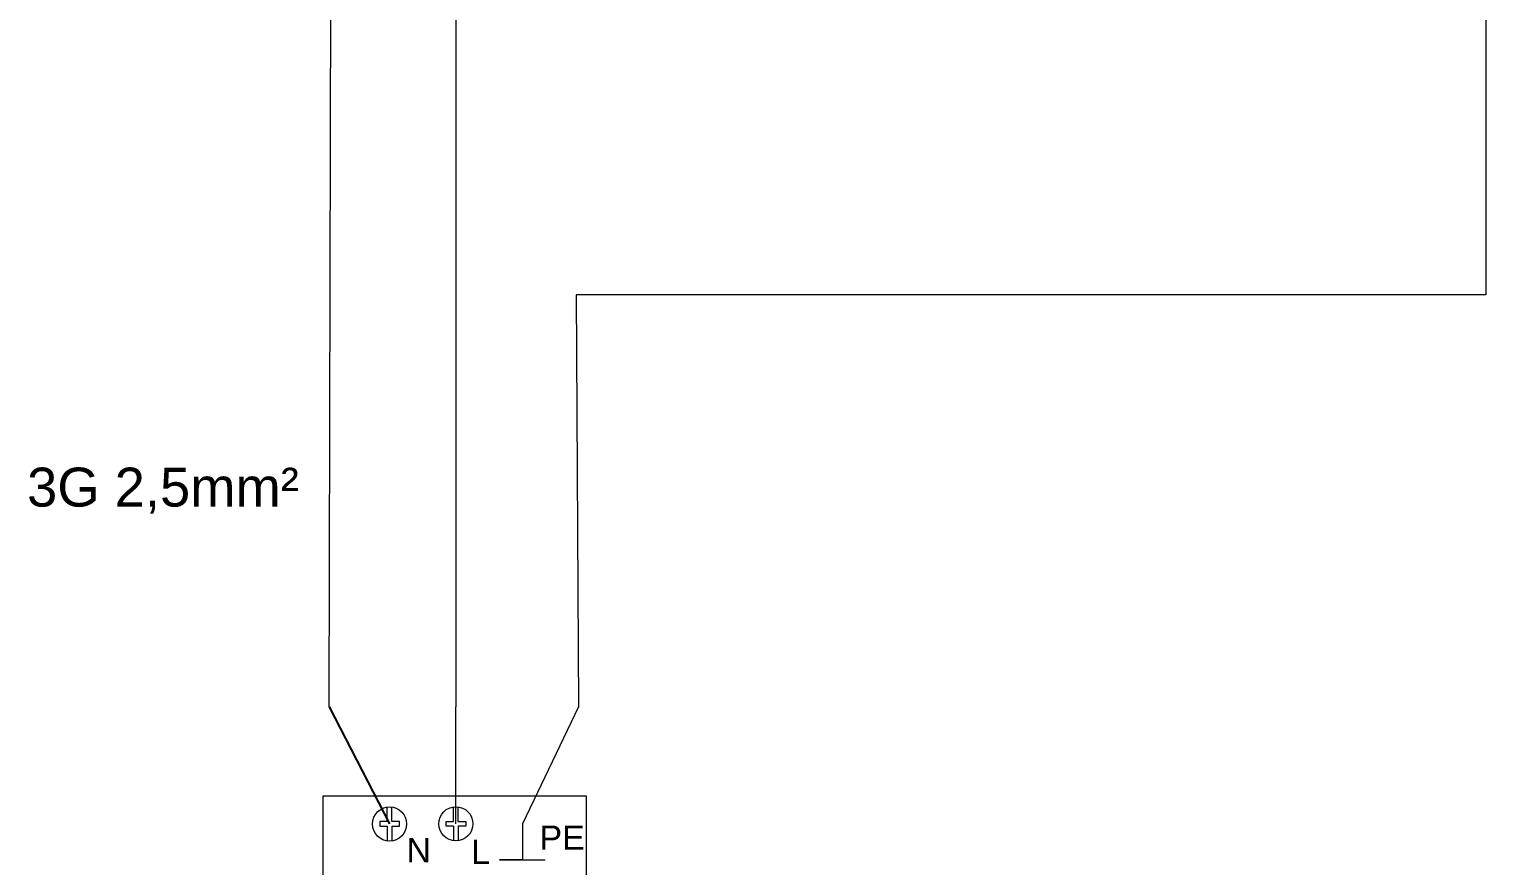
# Model space of a CAD drawing. Header units: millimetres. Extents: x 412 to 563, y 143 to 442.
# Drawn here: x 439.6 to 507.7, y 285.8 to 324.9 of the extents above; entities that cross this region are included whole.
import ezdxf

# ---------------------------------------------------------------- set-up
doc = ezdxf.new("R2010")
doc.units = ezdxf.units.MM
doc.layers.add('01_Puissance', color=250, linetype='Continuous', lineweight=20)
doc.layers.add('03_Symbole', color=250, linetype='Continuous', lineweight=15)
doc.layers.add('04_Texte', color=7, linetype='Continuous')
doc.styles.get("Standard").update_dxf_attribs({"font": 'arial.ttf'})

msp = doc.modelspace()

# ---------------------------------------------------------------- linework, layer by layer
at = {"layer": '01_Puissance'}
for p, q in [((507.654, 376.709), (507.654, 312.488)), ((453.603, 293.249), (453.686, 329.678)), ((459.524, 329.678), (459.52, 293.249)), ((465.142, 312.488), (465.25, 293.249)), ((507.654, 312.488), (465.142, 312.488)), ((459.52, 287.786), (459.52, 293.249)), ((465.25, 293.249), (462.628, 287.79)), ((465.615, 289.095), (465.615, 288.983)), ((462.628, 287.79), (462.628, 286.098)), ((462.628, 286.098), (461.561, 286.098)), ((461.561, 286.098), (463.695, 286.098))]:
    msp.add_line(p, q, dxfattribs=at)
at = {"layer": '01_Puissance', "lineweight": -3}
msp.add_line((453.603, 293.249), (456.412, 287.79), dxfattribs=at)
at = {"layer": '03_Symbole', "color": 7, "linetype": 'Continuous'}
for p, q in [((456.315, 287.887), (456.315, 288.571)), ((456.53, 287.887), (456.53, 288.571)), ((459.412, 287.893), (459.412, 288.577)), ((459.627, 287.893), (459.627, 288.577)), ((455.962, 287.887), (455.962, 287.672)), ((456.315, 287.887), (455.962, 287.887)), ((455.962, 287.672), (456.315, 287.672)), ((456.315, 287.672), (456.315, 286.989)), ((456.883, 287.887), (456.53, 287.887)), ((456.53, 287.672), (456.53, 286.989)), ((456.53, 287.672), (456.883, 287.672)), ((456.883, 287.672), (456.883, 287.887)), ((459.06, 287.678), (459.06, 287.893)), ((459.06, 287.893), (459.412, 287.893)), ((459.412, 287.678), (459.06, 287.678)), ((459.412, 287.678), (459.412, 286.995)), ((459.627, 287.893), (459.98, 287.893)), ((459.627, 287.678), (459.627, 286.995)), ((459.98, 287.678), (459.627, 287.678)), ((459.98, 287.893), (459.98, 287.678))]:
    msp.add_line(p, q, dxfattribs=at)
at = {"layer": '03_Symbole'}
msp.add_lwpolyline([(453.325, 289.095), (465.615, 289.095), (465.615, 268.785), (453.325, 268.785)], close=True, dxfattribs=at)
at = {"layer": '03_Symbole', "color": 7, "linetype": 'Continuous'}
for centre in [(456.423, 287.78), (459.52, 287.786)]:
    msp.add_circle(centre, 0.798, dxfattribs=at)

# ---------------------------------------------------------------- texts
at = {"layer": '04_Texte', "lineweight": -3, "insert": (439.483, 304.417), "char_height": 1.8183, "attachment_point": 1}
msp.add_mtext_dynamic_manual_height_columns('3G 2,5mm²', width=15.39621, gutter_width=9.092, heights=[0], dxfattribs=at)
at = {"layer": '04_Texte', "attachment_point": 1}
for s, insert, char_height in [('PE', (463.431, 287.706), 1.1335), ('N', (457.215, 287.122), 1.133), ('L', (460.235, 287.039), 1.133)]:
    msp.add_mtext_dynamic_manual_height_columns(s, width=1.13345, gutter_width=5.667, heights=[0], dxfattribs=dict(at, insert=insert, char_height=char_height))

doc.saveas('drawing.dxf')
